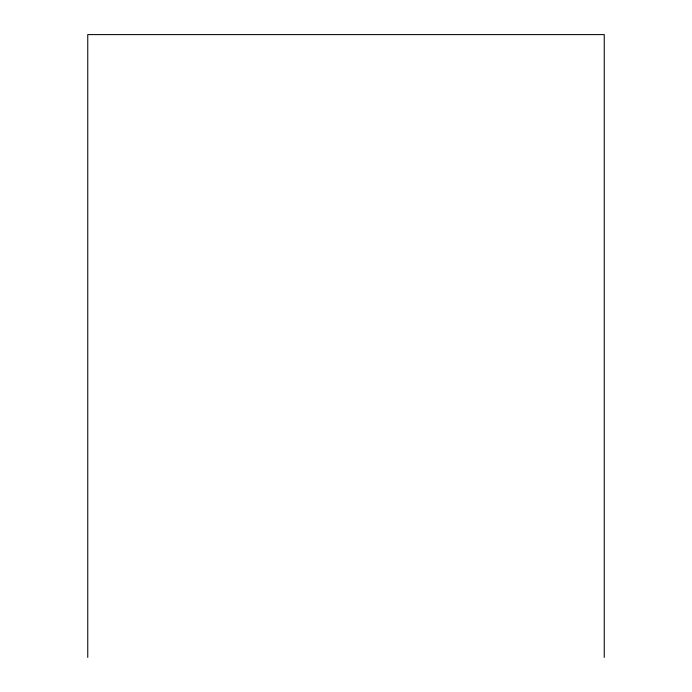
<?xml version="1.0" encoding="UTF-8"?>
<svg xmlns="http://www.w3.org/2000/svg" width="692" height="692" viewBox="0 0 692 692"><rect width="100%" height="100%" fill="white"/><g stroke="black" fill="none" stroke-linecap="round" stroke-linejoin="round"><path stroke-width="1.04" d="M604.246 657.4L604.246 34.6L87.754 34.6L87.754 657.4"/></g></svg>
